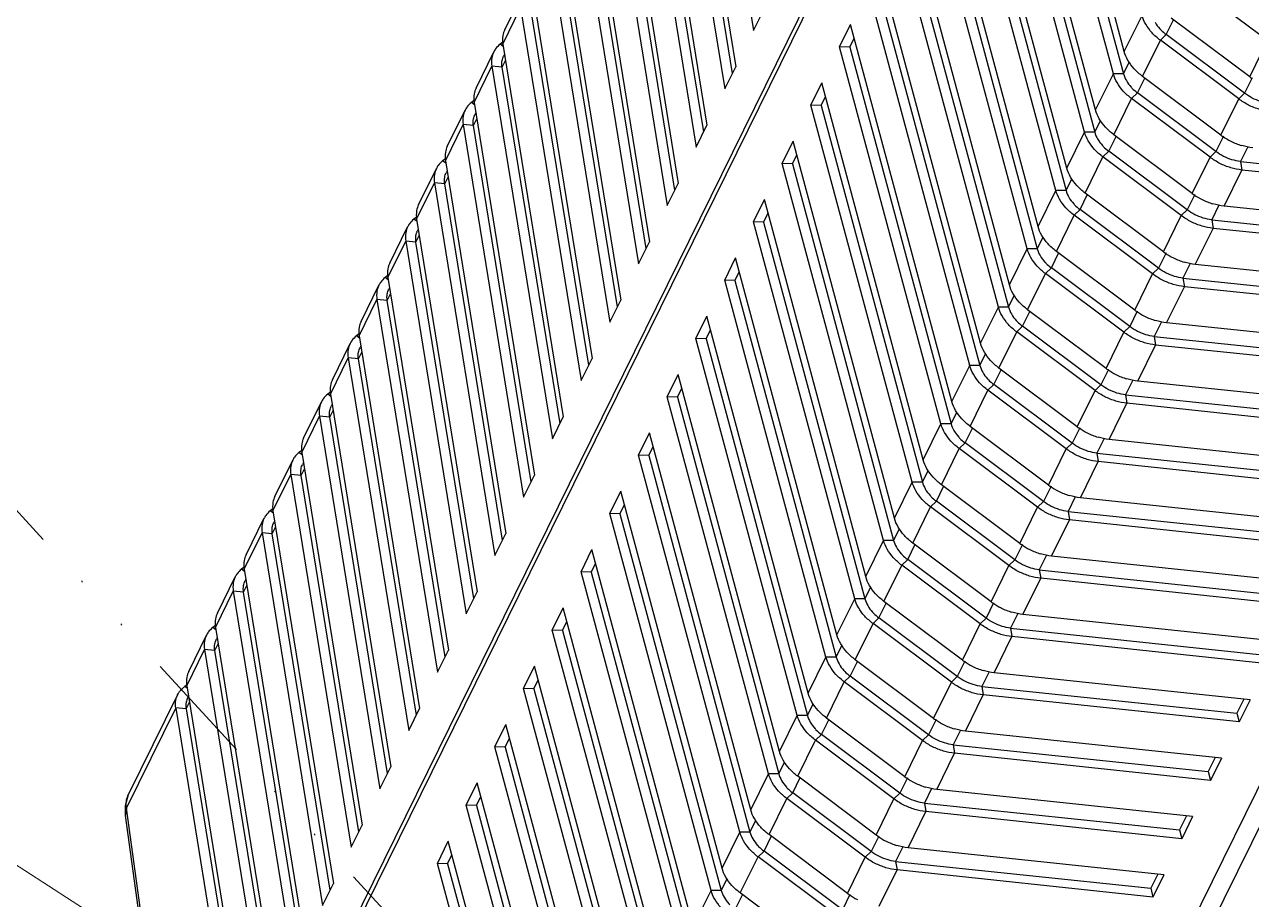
# Model space of a CAD drawing. Header units: millimetres. Extents: x 10368 to 13229, y -13270 to -11269.
# Drawn here: x 12789 to 12858, y -12482.4 to -12433.1 of the extents above; entities that cross this region are included whole.
import ezdxf

# ---------------------------------------------------------------- set-up
doc = ezdxf.new("R2010")
doc.units = ezdxf.units.MM
doc.linetypes.add('DIVIDE', pattern=[31.75, 12.7, -6.35, 0, -6.35, 0, -6.35])
doc.layers.add('hatch', color=56, linetype='Continuous', lineweight=9)

# ---------------------------------------------------------------- blocks, each defined once
blk = doc.blocks.new('u59')
at = {"color": 7, "linetype": 'Continuous'}
for p, q in [((-328.54, 144.576), (-276.921, 249.411)), ((-327.443, 144.46), (-275.824, 249.295)), ((-317.177, 69.942), (-234.061, 238.747)), ((-317.109, 69.585), (-234.008, 238.361)), ((-234.008, 238.361), (-230.525, 213.101)), ((-230.446, 213.502), (-233.932, 238.779)), ((-248.599, 216.226), (-254.295, 237.431)), ((-253.724, 237.426), (-248.023, 216.202)), ((-254.34, 236.175), (-248.639, 214.95)), ((-250.216, 212.942), (-255.912, 234.147)), ((-255.341, 234.142), (-249.64, 212.917)), ((-255.957, 232.891), (-250.256, 211.666)), ((-251.833, 209.658), (-257.529, 230.863)), ((-256.958, 230.858), (-251.257, 209.633)), ((-257.574, 229.607), (-251.873, 208.382)), ((-233.305, 207.453), (-236.708, 228.43)), ((-253.45, 206.374), (-259.146, 227.579)), ((-258.575, 227.574), (-252.874, 206.349)), ((-233.921, 206.197), (-237.324, 227.179)), ((-233.884, 207.493), (-237.138, 227.556)), ((-259.191, 226.323), (-253.49, 205.098)), ((-234.922, 204.165), (-238.325, 225.146)), ((-255.067, 203.09), (-260.763, 224.295)), ((-260.192, 224.29), (-254.491, 203.065)), ((-235.538, 202.913), (-238.941, 223.895)), ((-238.755, 224.272), (-235.501, 204.209)), ((-260.808, 223.039), (-255.107, 201.814)), ((-236.539, 200.88), (-239.942, 221.862)), ((-269.482, 221.172), (-265.072, 217.868)), ((-256.684, 199.806), (-262.38, 221.011)), ((-261.809, 221.006), (-256.108, 199.781)), ((-240.372, 220.988), (-237.118, 200.924)), ((-237.155, 199.629), (-240.558, 220.611)), ((-262.425, 219.754), (-263.426, 217.722)), ((-262.425, 219.754), (-256.724, 198.53)), ((-270.483, 219.139), (-266.073, 215.835)), ((-272.892, 218.605), (-273.893, 216.572)), ((-271.242, 217.959), (-270.817, 218.822)), ((-270.817, 218.822), (-266.407, 215.518)), ((-264.79, 218.802), (-265.215, 217.939)), ((-241.559, 218.578), (-242.175, 217.327)), ((-238.156, 197.596), (-241.559, 218.578)), ((-288.912, 216.843), (-288.296, 218.094)), ((-288.561, 216.805), (-288.167, 217.606)), ((-288.167, 217.606), (-288.296, 218.094)), ((-288.296, 218.094), (-273.893, 216.572)), ((-273.813, 216.089), (-288.167, 217.606)), ((-271.099, 217.888), (-272.1, 215.855)), ((-271.099, 217.888), (-266.689, 214.584)), ((-265.072, 217.868), (-266.073, 215.835)), ((-263.997, 217.727), (-264.323, 217.065)), ((-258.301, 196.522), (-263.997, 217.727)), ((-263.997, 217.727), (-263.426, 217.722)), ((-263.426, 217.722), (-257.725, 196.497)), ((-241.989, 217.704), (-238.735, 197.64)), ((-288.912, 216.843), (-274.509, 215.321)), ((-238.772, 196.345), (-242.175, 217.327)), ((-273.813, 216.089), (-273.893, 216.572)), ((-264.042, 216.47), (-265.043, 214.437)), ((-264.042, 216.47), (-258.341, 195.246)), ((-248.599, 216.226), (-248.846, 215.724)), ((-248.023, 216.202), (-248.639, 214.95)), ((-248.599, 216.226), (-248.023, 216.202)), ((-274.221, 215.262), (-273.813, 216.089)), ((-272.859, 214.674), (-272.434, 215.538)), ((-272.434, 215.538), (-272.1, 215.855)), ((-272.434, 215.538), (-268.024, 212.234)), ((-272.1, 215.855), (-267.69, 212.551)), ((-266.407, 215.518), (-266.832, 214.655)), ((-266.407, 215.518), (-266.073, 215.835)), ((-290.529, 213.558), (-289.913, 214.81)), ((-289.784, 214.321), (-289.913, 214.81)), ((-289.913, 214.81), (-275.51, 213.288)), ((-274.509, 215.321), (-275.51, 213.288)), ((-243.176, 215.294), (-243.792, 214.043)), ((-239.773, 194.312), (-243.176, 215.294)), ((-290.178, 213.521), (-289.784, 214.321)), ((-275.43, 212.805), (-289.784, 214.321)), ((-272.716, 214.604), (-273.717, 212.571)), ((-272.716, 214.604), (-268.306, 211.3)), ((-266.689, 214.584), (-267.69, 212.551)), ((-265.615, 214.442), (-265.94, 213.781)), ((-259.918, 193.237), (-265.615, 214.442)), ((-265.615, 214.442), (-265.043, 214.437)), ((-265.043, 214.437), (-259.342, 193.213)), ((-243.607, 214.42), (-240.352, 194.356)), ((-290.529, 213.558), (-276.126, 212.037)), ((-240.389, 193.061), (-243.792, 214.043)), ((-230.525, 213.101), (-230.446, 213.502)), ((-230.444, 212.955), (-230.447, 213.502)), ((-275.838, 211.978), (-275.43, 212.805)), ((-275.43, 212.805), (-275.51, 213.288)), ((-265.659, 213.186), (-266.66, 211.153)), ((-265.659, 213.186), (-259.958, 191.962)), ((-250.216, 212.942), (-250.463, 212.44)), ((-249.64, 212.917), (-250.256, 211.666)), ((-250.216, 212.942), (-249.64, 212.917)), ((-230.525, 213.101), (-233.305, 207.453)), ((-230.63, 212.344), (-230.444, 212.955)), ((-276.126, 212.037), (-277.127, 210.004)), ((-274.476, 211.39), (-274.051, 212.254)), ((-274.051, 212.254), (-273.717, 212.571)), ((-274.051, 212.254), (-269.641, 208.95)), ((-273.717, 212.571), (-269.307, 209.267)), ((-268.024, 212.234), (-268.449, 211.371)), ((-268.024, 212.234), (-267.69, 212.551)), ((-244.793, 212.01), (-245.409, 210.759)), ((-241.39, 191.028), (-244.793, 212.01)), ((-233.405, 206.706), (-230.629, 212.344)), ((-292.146, 210.274), (-291.53, 211.526)), ((-291.401, 211.037), (-291.53, 211.526)), ((-291.53, 211.526), (-277.127, 210.004)), ((-274.333, 211.32), (-275.334, 209.287)), ((-274.333, 211.32), (-269.923, 208.016)), ((-268.306, 211.3), (-269.307, 209.267)), ((-291.795, 210.237), (-291.401, 211.037)), ((-277.047, 209.521), (-291.401, 211.037)), ((-267.232, 211.158), (-267.557, 210.497)), ((-261.535, 189.953), (-267.232, 211.158)), ((-267.232, 211.158), (-266.66, 211.153)), ((-266.66, 211.153), (-260.959, 189.929)), ((-242.006, 189.777), (-245.409, 210.759)), ((-245.224, 211.135), (-241.969, 191.072)), ((-292.146, 210.274), (-277.743, 208.753)), ((-277.047, 209.521), (-277.127, 210.004)), ((-277.455, 208.694), (-277.047, 209.521)), ((-275.668, 208.969), (-275.334, 209.287)), ((-275.334, 209.287), (-270.924, 205.983)), ((-269.641, 208.95), (-269.307, 209.267)), ((-267.276, 209.902), (-268.277, 207.869)), ((-267.276, 209.902), (-261.575, 188.677)), ((-251.833, 209.658), (-252.081, 209.156)), ((-251.257, 209.633), (-251.873, 208.382)), ((-251.833, 209.658), (-251.257, 209.633)), ((-277.743, 208.753), (-278.744, 206.72)), ((-276.093, 208.106), (-275.668, 208.969)), ((-275.668, 208.969), (-271.258, 205.666)), ((-269.641, 208.95), (-270.066, 208.086)), ((-246.41, 208.726), (-247.026, 207.475)), ((-243.007, 187.744), (-246.41, 208.726)), ((-293.763, 206.99), (-293.147, 208.241)), ((-293.018, 207.753), (-293.147, 208.241)), ((-293.147, 208.241), (-278.744, 206.72)), ((-275.95, 208.036), (-276.951, 206.003)), ((-275.95, 208.036), (-271.54, 204.732)), ((-269.923, 208.016), (-270.924, 205.983)), ((-268.849, 207.874), (-269.174, 207.213)), ((-263.152, 186.669), (-268.849, 207.874)), ((-268.849, 207.874), (-268.277, 207.869)), ((-268.277, 207.869), (-262.576, 186.645)), ((-246.841, 207.851), (-243.586, 187.788)), ((-293.412, 206.953), (-293.018, 207.753)), ((-278.664, 206.237), (-293.018, 207.753)), ((-243.623, 186.493), (-247.026, 207.475)), ((-233.884, 207.493), (-234.07, 207.116)), ((-233.884, 207.493), (-233.305, 207.449)), ((-293.763, 206.99), (-279.36, 205.468)), ((-278.664, 206.237), (-278.744, 206.72)), ((-268.893, 206.618), (-269.894, 204.585)), ((-268.893, 206.618), (-263.192, 185.393)), ((-234.014, 206.775), (-233.967, 206.871)), ((-279.072, 205.41), (-278.664, 206.237)), ((-277.285, 205.685), (-276.951, 206.003)), ((-276.951, 206.003), (-272.541, 202.699)), ((-271.258, 205.666), (-270.924, 205.983)), ((-253.45, 206.374), (-253.698, 205.871)), ((-252.874, 206.349), (-253.49, 205.098)), ((-253.45, 206.374), (-252.874, 206.349)), ((-233.921, 206.197), (-234.922, 204.165)), ((-233.943, 206.332), (-233.812, 206.241)), ((-233.9, 206.172), (-233.812, 206.241)), ((-233.812, 206.241), (-233.772, 206.273)), ((-233.772, 206.273), (-233.732, 206.305)), ((-279.36, 205.468), (-280.361, 203.436)), ((-277.71, 204.822), (-277.285, 205.685)), ((-277.285, 205.685), (-272.875, 202.381)), ((-271.258, 205.666), (-271.683, 204.802)), ((-248.027, 205.442), (-248.643, 204.19)), ((-244.624, 184.46), (-248.027, 205.442)), ((-234.028, 205.39), (-235.029, 203.357)), ((-294.764, 204.957), (-280.361, 203.436)), ((-280.281, 202.953), (-294.635, 204.469)), ((-277.567, 204.752), (-278.568, 202.719)), ((-277.567, 204.752), (-273.157, 201.448)), ((-271.54, 204.732), (-272.541, 202.699)), ((-270.466, 204.59), (-270.791, 203.929)), ((-264.769, 183.385), (-270.466, 204.59)), ((-270.466, 204.59), (-269.894, 204.585)), ((-269.894, 204.585), (-264.193, 183.36)), ((-248.458, 204.567), (-245.203, 184.504)), ((-295.38, 203.706), (-280.977, 202.184)), ((-245.24, 183.209), (-248.643, 204.19)), ((-235.501, 204.209), (-235.687, 203.832)), ((-235.501, 204.209), (-234.922, 204.165)), ((-280.281, 202.953), (-280.361, 203.436)), ((-270.511, 203.334), (-271.511, 201.301)), ((-270.511, 203.334), (-264.809, 182.109)), ((-255.067, 203.09), (-255.315, 202.587)), ((-254.491, 203.065), (-255.107, 201.814)), ((-255.067, 203.09), (-254.491, 203.065)), ((-235.631, 203.491), (-235.584, 203.587)), ((-235.56, 203.048), (-235.382, 202.924)), ((-280.689, 202.126), (-280.281, 202.953)), ((-279.327, 201.538), (-278.902, 202.401)), ((-278.902, 202.401), (-278.568, 202.719)), ((-278.902, 202.401), (-274.492, 199.097)), ((-278.568, 202.719), (-274.158, 199.415)), ((-272.875, 202.381), (-273.3, 201.518)), ((-272.875, 202.381), (-272.541, 202.699)), ((-235.538, 202.913), (-236.539, 200.88)), ((-235.537, 202.801), (-235.382, 202.924)), ((-296.381, 201.673), (-281.978, 200.151)), ((-280.977, 202.184), (-281.978, 200.151)), ((-249.644, 202.158), (-250.26, 200.906)), ((-246.241, 181.176), (-249.644, 202.158)), ((-235.645, 202.105), (-236.646, 200.073)), ((-281.898, 199.668), (-296.252, 201.185)), ((-279.184, 201.468), (-280.185, 199.435)), ((-279.184, 201.468), (-274.774, 198.164)), ((-273.157, 201.448), (-274.158, 199.415)), ((-272.083, 201.306), (-272.408, 200.644)), ((-266.386, 180.101), (-272.083, 201.306)), ((-272.083, 201.306), (-271.511, 201.301)), ((-271.511, 201.301), (-265.81, 180.076)), ((-250.075, 201.283), (-246.82, 181.22)), ((-296.997, 200.422), (-282.594, 198.9)), ((-246.857, 179.925), (-250.26, 200.906)), ((-237.118, 200.924), (-237.304, 200.548)), ((-237.248, 200.207), (-237.201, 200.303)), ((-237.118, 200.924), (-236.539, 200.88)), ((-282.306, 198.841), (-281.898, 199.668)), ((-281.898, 199.668), (-281.978, 200.151)), ((-272.128, 200.05), (-273.128, 198.017)), ((-272.128, 200.05), (-266.426, 178.825)), ((-256.684, 199.806), (-256.932, 199.303)), ((-256.108, 199.781), (-256.724, 198.53)), ((-256.684, 199.806), (-256.108, 199.781)), ((-237.155, 199.629), (-238.156, 197.596)), ((-237.177, 199.764), (-236.999, 199.64)), ((-237.154, 199.517), (-236.999, 199.64)), ((-282.594, 198.9), (-283.595, 196.867)), ((-280.944, 198.254), (-280.519, 199.117)), ((-280.519, 199.117), (-280.185, 199.435)), ((-280.519, 199.117), (-276.109, 195.813)), ((-280.185, 199.435), (-275.775, 196.131)), ((-274.492, 199.097), (-274.917, 198.234)), ((-274.492, 199.097), (-274.158, 199.415)), ((-251.261, 198.873), (-251.877, 197.622)), ((-247.858, 177.892), (-251.261, 198.873)), ((-297.998, 198.389), (-283.595, 196.867)), ((-280.801, 198.183), (-281.802, 196.151)), ((-280.801, 198.183), (-276.391, 194.88)), ((-237.262, 198.821), (-238.263, 196.788)), ((-283.515, 196.384), (-297.869, 197.901)), ((-274.774, 198.164), (-275.775, 196.131)), ((-273.7, 198.022), (-274.025, 197.36)), ((-268.003, 176.817), (-273.7, 198.022)), ((-273.7, 198.022), (-273.128, 198.017)), ((-273.128, 198.017), (-267.427, 176.792)), ((-248.474, 176.64), (-251.877, 197.622)), ((-251.692, 197.999), (-248.437, 177.936)), ((-238.735, 197.64), (-238.921, 197.264)), ((-238.735, 197.64), (-238.156, 197.596)), ((-298.614, 197.138), (-284.211, 195.616)), ((-283.515, 196.384), (-283.595, 196.867)), ((-238.865, 196.923), (-238.818, 197.019)), ((-283.923, 195.557), (-283.515, 196.384)), ((-282.136, 195.833), (-281.802, 196.151)), ((-281.802, 196.151), (-277.392, 192.847)), ((-276.109, 195.813), (-275.775, 196.131)), ((-273.745, 196.766), (-274.746, 194.733)), ((-273.745, 196.766), (-268.043, 175.541)), ((-258.301, 196.522), (-258.549, 196.019)), ((-257.725, 196.497), (-258.341, 195.246)), ((-258.301, 196.522), (-257.725, 196.497)), ((-238.772, 196.345), (-239.773, 194.312)), ((-238.794, 196.479), (-238.616, 196.356)), ((-238.771, 196.233), (-238.616, 196.356)), ((-284.211, 195.616), (-285.212, 193.583)), ((-282.561, 194.97), (-282.136, 195.833)), ((-282.136, 195.833), (-277.726, 192.529)), ((-276.109, 195.813), (-276.534, 194.95)), ((-252.878, 195.589), (-253.494, 194.338)), ((-249.475, 174.607), (-252.878, 195.589)), ((-238.879, 195.537), (-239.88, 193.504)), ((-299.615, 195.105), (-285.212, 193.583)), ((-282.418, 194.899), (-283.419, 192.866)), ((-282.418, 194.899), (-278.008, 191.595)), ((-276.391, 194.88), (-277.392, 192.847)), ((-275.317, 194.738), (-275.642, 194.076)), ((-269.62, 173.533), (-275.317, 194.738)), ((-275.317, 194.738), (-274.746, 194.733)), ((-274.746, 194.733), (-269.044, 173.508)), ((-285.132, 193.1), (-299.486, 194.617)), ((-250.091, 173.356), (-253.494, 194.338)), ((-253.309, 194.715), (-250.054, 174.652)), ((-240.352, 194.356), (-240.538, 193.98)), ((-240.352, 194.356), (-239.773, 194.312)), ((-300.231, 193.854), (-285.828, 192.332)), ((-285.132, 193.1), (-285.212, 193.583)), ((-275.362, 193.482), (-276.363, 191.449)), ((-275.362, 193.482), (-269.66, 172.257)), ((-240.482, 193.639), (-240.435, 193.735)), ((-285.54, 192.273), (-285.132, 193.1)), ((-283.753, 192.549), (-283.419, 192.866)), ((-283.419, 192.866), (-279.009, 189.563)), ((-277.726, 192.529), (-277.392, 192.847)), ((-259.918, 193.237), (-260.166, 192.735)), ((-259.342, 193.213), (-259.958, 191.962)), ((-259.918, 193.237), (-259.342, 193.213)), ((-240.389, 193.061), (-241.39, 191.028)), ((-240.411, 193.195), (-240.233, 193.072)), ((-240.388, 192.949), (-240.233, 193.072)), ((-285.828, 192.332), (-286.829, 190.299)), ((-284.178, 191.686), (-283.753, 192.549)), ((-283.753, 192.549), (-279.343, 189.245)), ((-277.726, 192.529), (-278.151, 191.666)), ((-254.495, 192.305), (-255.111, 191.054)), ((-251.092, 171.323), (-254.495, 192.305)), ((-240.496, 192.253), (-241.497, 190.22)), ((-301.232, 191.821), (-286.829, 190.299)), ((-286.749, 189.816), (-301.103, 191.333)), ((-284.035, 191.615), (-285.036, 189.582)), ((-284.035, 191.615), (-279.625, 188.311)), ((-278.008, 191.595), (-279.009, 189.563)), ((-276.934, 191.454), (-277.259, 190.792)), ((-271.237, 170.249), (-276.934, 191.454)), ((-276.934, 191.454), (-276.363, 191.449)), ((-276.363, 191.449), (-270.661, 170.224)), ((-254.926, 191.431), (-251.671, 171.367)), ((-251.708, 170.072), (-255.111, 191.054)), ((-241.969, 191.072), (-242.155, 190.695)), ((-241.969, 191.072), (-241.39, 191.028)), ((-301.848, 190.57), (-287.445, 189.048)), ((-286.749, 189.816), (-286.829, 190.299)), ((-276.979, 190.197), (-277.98, 188.165)), ((-276.979, 190.197), (-271.277, 168.973)), ((-261.535, 189.953), (-261.783, 189.451)), ((-260.959, 189.929), (-261.575, 188.677)), ((-261.535, 189.953), (-260.959, 189.929)), ((-242.1, 190.355), (-242.052, 190.451)), ((-242.028, 189.911), (-241.85, 189.788)), ((-287.157, 188.989), (-286.749, 189.816)), ((-285.795, 188.401), (-285.37, 189.265)), ((-285.37, 189.265), (-285.036, 189.582)), ((-285.37, 189.265), (-280.96, 185.961)), ((-285.036, 189.582), (-280.626, 186.278)), ((-279.343, 189.245), (-279.768, 188.382)), ((-279.343, 189.245), (-279.009, 189.563)), ((-242.006, 189.777), (-243.007, 187.744)), ((-242.005, 189.665), (-241.85, 189.788)), ((-302.849, 188.537), (-288.446, 187.015)), ((-287.445, 189.048), (-288.446, 187.015)), ((-256.112, 189.021), (-256.728, 187.77)), ((-252.709, 168.039), (-256.112, 189.021)), ((-242.113, 188.969), (-243.114, 186.936)), ((-288.366, 186.532), (-302.72, 188.049)), ((-285.652, 188.331), (-286.653, 186.298)), ((-285.652, 188.331), (-281.242, 185.027)), ((-279.625, 188.311), (-280.626, 186.278)), ((-278.551, 188.17), (-278.876, 187.508)), ((-272.854, 166.965), (-278.551, 188.17)), ((-278.551, 188.17), (-277.98, 188.165)), ((-277.98, 188.165), (-272.278, 166.94)), ((-256.543, 188.147), (-253.288, 168.083)), ((-303.465, 187.286), (-289.062, 185.764)), ((-253.325, 166.788), (-256.728, 187.77)), ((-243.586, 187.788), (-243.772, 187.411)), ((-243.717, 187.07), (-243.669, 187.167)), ((-243.586, 187.788), (-243.007, 187.744)), ((-288.774, 185.705), (-288.366, 186.532)), ((-288.366, 186.532), (-288.446, 187.015)), ((-278.596, 186.913), (-279.597, 184.88)), ((-278.596, 186.913), (-272.894, 165.689)), ((-263.152, 186.669), (-263.4, 186.167)), ((-262.576, 186.645), (-263.192, 185.393)), ((-263.152, 186.669), (-262.576, 186.645)), ((-243.623, 186.493), (-244.624, 184.46)), ((-243.645, 186.627), (-243.467, 186.503)), ((-243.622, 186.38), (-243.467, 186.503)), ((-289.062, 185.764), (-290.063, 183.731)), ((-287.412, 185.117), (-286.987, 185.981)), ((-286.987, 185.981), (-286.653, 186.298)), ((-286.987, 185.981), (-282.577, 182.677)), ((-286.653, 186.298), (-282.243, 182.994)), ((-280.96, 185.961), (-281.385, 185.098)), ((-280.96, 185.961), (-280.626, 186.278)), ((-304.466, 185.253), (-290.063, 183.731)), ((-257.729, 185.737), (-258.345, 184.486)), ((-254.326, 164.755), (-257.729, 185.737)), ((-243.73, 185.685), (-244.731, 183.652)), ((-289.984, 183.248), (-304.337, 184.764)), ((-287.27, 185.047), (-288.27, 183.014)), ((-287.27, 185.047), (-282.859, 181.743)), ((-281.242, 185.027), (-282.243, 182.994)), ((-280.168, 184.885), (-280.493, 184.224)), ((-274.471, 163.68), (-280.168, 184.885)), ((-280.168, 184.885), (-279.597, 184.88)), ((-279.597, 184.88), (-273.895, 163.656)), ((-254.942, 163.504), (-258.345, 184.486)), ((-258.16, 184.862), (-254.905, 164.799)), ((-245.203, 184.504), (-245.389, 184.127)), ((-245.203, 184.504), (-244.624, 184.46)), ((-305.082, 184.001), (-290.679, 182.48)), ((-289.984, 183.248), (-290.063, 183.731)), ((-245.334, 183.786), (-245.286, 183.883)), ((-290.391, 182.421), (-289.984, 183.248)), ((-288.604, 182.697), (-288.27, 183.014)), ((-288.27, 183.014), (-283.86, 179.71)), ((-282.577, 182.677), (-282.243, 182.994)), ((-280.213, 183.629), (-281.214, 181.596)), ((-280.213, 183.629), (-274.511, 162.405)), ((-264.769, 183.385), (-265.017, 182.883)), ((-264.193, 183.36), (-264.809, 182.109)), ((-264.769, 183.385), (-264.193, 183.36)), ((-245.24, 183.209), (-246.241, 181.176)), ((-245.262, 183.343), (-245.084, 183.219)), ((-245.239, 183.096), (-245.084, 183.219)), ((-290.679, 182.48), (-291.68, 180.447)), ((-289.029, 181.833), (-288.604, 182.697)), ((-288.604, 182.697), (-284.194, 179.393)), ((-282.577, 182.677), (-283.002, 181.813)), ((-259.346, 182.453), (-259.962, 181.202)), ((-255.943, 161.471), (-259.346, 182.453)), ((-245.347, 182.401), (-246.348, 180.368)), ((-306.083, 181.969), (-291.68, 180.447)), ((-288.887, 181.763), (-289.887, 179.73)), ((-288.887, 181.763), (-284.476, 178.459)), ((-282.859, 181.743), (-283.86, 179.71)), ((-281.785, 181.601), (-282.11, 180.94)), ((-276.088, 160.396), (-281.785, 181.601)), ((-281.785, 181.601), (-281.214, 181.596)), ((-291.601, 179.964), (-305.954, 181.48)), ((-281.214, 181.596), (-275.512, 160.372)), ((-256.559, 160.22), (-259.962, 181.202)), ((-259.777, 181.578), (-256.523, 161.515)), ((-246.82, 181.22), (-247.006, 180.843)), ((-246.82, 181.22), (-246.241, 181.176)), ((-306.699, 180.717), (-292.296, 179.196)), ((-291.601, 179.964), (-291.68, 180.447)), ((-281.83, 180.345), (-282.831, 178.312)), ((-281.83, 180.345), (-276.128, 159.12)), ((-246.951, 180.502), (-246.903, 180.598)), ((-292.008, 179.137), (-291.601, 179.964)), ((-290.221, 179.412), (-289.887, 179.73)), ((-289.887, 179.73), (-285.477, 176.426)), ((-284.194, 179.393), (-283.86, 179.71)), ((-266.386, 180.101), (-266.634, 179.599)), ((-265.81, 180.076), (-266.426, 178.825)), ((-266.386, 180.101), (-265.81, 180.076)), ((-246.857, 179.925), (-247.858, 177.892)), ((-246.879, 180.059), (-246.701, 179.935)), ((-246.856, 179.812), (-246.701, 179.935)), ((-292.296, 179.196), (-293.297, 177.163)), ((-290.646, 178.549), (-290.221, 179.412)), ((-290.221, 179.412), (-285.811, 176.108)), ((-284.194, 179.393), (-284.619, 178.529)), ((-260.963, 179.169), (-261.579, 177.918)), ((-257.56, 158.187), (-260.963, 179.169)), ((-246.964, 179.117), (-247.965, 177.084)), ((-307.7, 178.684), (-293.297, 177.163)), ((-293.218, 176.68), (-307.571, 178.196)), ((-290.504, 178.479), (-291.505, 176.446)), ((-290.504, 178.479), (-286.093, 175.175)), ((-284.476, 178.459), (-285.477, 176.426)), ((-283.402, 178.317), (-283.727, 177.656)), ((-277.705, 157.112), (-283.402, 178.317)), ((-283.402, 178.317), (-282.831, 178.312)), ((-282.831, 178.312), (-277.129, 157.088)), ((-261.394, 178.294), (-258.14, 158.231)), ((-258.176, 156.936), (-261.579, 177.918)), ((-248.437, 177.936), (-248.623, 177.559)), ((-248.437, 177.936), (-247.858, 177.892)), ((-293.218, 176.68), (-293.297, 177.163)), ((-283.447, 177.061), (-284.448, 175.028)), ((-283.447, 177.061), (-277.745, 155.836)), ((-268.003, 176.817), (-268.251, 176.314)), ((-267.427, 176.792), (-268.043, 175.541)), ((-268.003, 176.817), (-267.427, 176.792)), ((-248.568, 177.218), (-248.52, 177.314)), ((-248.496, 176.775), (-248.318, 176.651)), ((-293.625, 175.853), (-293.218, 176.68)), ((-292.263, 175.265), (-291.838, 176.128)), ((-291.838, 176.128), (-291.505, 176.446)), ((-291.838, 176.128), (-287.428, 172.824)), ((-291.505, 176.446), (-287.094, 173.142)), ((-285.811, 176.108), (-286.236, 175.245)), ((-285.811, 176.108), (-285.477, 176.426)), ((-248.474, 176.64), (-249.475, 174.607)), ((-248.473, 176.528), (-248.318, 176.651)), ((-262.58, 175.885), (-263.196, 174.633)), ((-259.177, 154.903), (-262.58, 175.885)), ((-248.581, 175.832), (-249.582, 173.8)), ((-292.121, 175.195), (-293.122, 173.162)), ((-292.121, 175.195), (-287.71, 171.891)), ((-286.093, 175.175), (-287.094, 173.142)), ((-285.019, 175.033), (-285.345, 174.372)), ((-279.322, 153.828), (-285.019, 175.033)), ((-285.019, 175.033), (-284.448, 175.028)), ((-284.448, 175.028), (-278.746, 153.803)), ((-263.011, 175.01), (-259.757, 154.947)), ((-259.793, 153.652), (-263.196, 174.633)), ((-250.054, 174.652), (-250.24, 174.275)), ((-250.185, 173.934), (-250.137, 174.03)), ((-250.054, 174.652), (-249.475, 174.607)), ((-285.064, 173.777), (-286.065, 171.744)), ((-285.064, 173.777), (-279.362, 152.552)), ((-269.62, 173.533), (-269.868, 173.03)), ((-269.044, 173.508), (-269.66, 172.257)), ((-269.62, 173.533), (-269.044, 173.508)), ((-250.091, 173.356), (-251.092, 171.323)), ((-250.113, 173.491), (-249.935, 173.367)), ((-250.09, 173.244), (-249.935, 173.367)), ((-293.881, 171.981), (-293.455, 172.844)), ((-293.455, 172.844), (-293.122, 173.162)), ((-293.455, 172.844), (-289.045, 169.54)), ((-293.122, 173.162), (-288.711, 169.858)), ((-287.428, 172.824), (-287.853, 171.961)), ((-287.428, 172.824), (-287.094, 173.142)), ((-264.197, 172.6), (-264.813, 171.349)), ((-260.794, 151.619), (-264.197, 172.6)), ((-250.198, 172.548), (-251.199, 170.515)), ((-293.738, 171.911), (-294.739, 169.878)), ((-293.738, 171.911), (-289.327, 168.607)), ((-287.71, 171.891), (-288.711, 169.858)), ((-286.636, 171.749), (-286.962, 171.087)), ((-280.939, 150.544), (-286.636, 171.749)), ((-286.636, 171.749), (-286.065, 171.744)), ((-286.065, 171.744), (-280.363, 150.519)), ((-261.41, 150.367), (-264.813, 171.349)), ((-264.628, 171.726), (-261.374, 151.663)), ((-251.671, 171.367), (-251.857, 170.991)), ((-251.671, 171.367), (-251.092, 171.323)), ((-251.802, 170.65), (-251.754, 170.746)), ((-294.739, 169.878), (-290.328, 166.574)), ((-286.681, 170.493), (-287.682, 168.46)), ((-286.681, 170.493), (-280.979, 149.268)), ((-271.237, 170.249), (-271.485, 169.746)), ((-270.661, 170.224), (-271.277, 168.973)), ((-271.237, 170.249), (-270.661, 170.224)), ((-251.708, 170.072), (-252.709, 168.039)), ((-251.73, 170.207), (-251.552, 170.083)), ((-251.707, 169.96), (-251.552, 170.083)), ((-289.045, 169.54), (-289.47, 168.677)), ((-289.045, 169.54), (-288.711, 169.858)), ((-265.814, 169.316), (-266.43, 168.065)), ((-262.411, 148.335), (-265.814, 169.316)), ((-251.815, 169.264), (-252.816, 167.231))]:
    blk.add_line(p, q, dxfattribs=at)
for centre, radius, start, end in [((-273.354, 214.868), 3.769, 55.14659, 63.25368), ((-273.284, 214.972), 3.643, 53.16396, 55.11495), ((-274.97, 211.595), 3.758, 63.18867, 73.22859), ((-274.971, 211.584), 3.769, 55.14659, 63.25368), ((-274.901, 211.688), 3.643, 53.16396, 55.11495), ((-276.587, 208.311), 3.758, 63.18867, 73.22859), ((-276.588, 208.3), 3.769, 55.14659, 63.25368), ((-276.518, 208.404), 3.643, 53.16396, 55.11495), ((-278.204, 205.027), 3.758, 63.18867, 73.22859), ((-278.205, 205.016), 3.769, 55.14659, 63.25368), ((-278.135, 205.12), 3.643, 53.16396, 55.11495), ((-279.821, 201.743), 3.758, 63.18867, 73.22859), ((-279.822, 201.732), 3.769, 55.14659, 63.25368), ((-279.752, 201.836), 3.643, 53.16396, 55.11495), ((-236.098, 203.881), 1.191, 324.32645, 333.86627), ((-281.438, 198.459), 3.758, 63.18867, 73.22859), ((-281.439, 198.448), 3.769, 55.14659, 63.25368), ((-281.369, 198.552), 3.643, 53.16396, 55.11495), ((-237.715, 200.597), 1.191, 324.32645, 333.86627), ((-283.055, 195.175), 3.758, 63.18867, 73.22859), ((-283.056, 195.164), 3.769, 55.14659, 63.25368), ((-282.986, 195.268), 3.643, 53.16396, 55.11495), ((-239.332, 197.313), 1.191, 324.32645, 333.86627), ((-284.672, 191.891), 3.758, 63.18867, 73.22859), ((-284.673, 191.879), 3.769, 55.14659, 63.25368), ((-284.603, 191.983), 3.643, 53.16396, 55.11495), ((-240.949, 194.029), 1.191, 324.32645, 333.86627), ((-286.289, 188.606), 3.758, 63.18867, 73.22859), ((-286.29, 188.595), 3.769, 55.14659, 63.25368), ((-286.22, 188.699), 3.643, 53.16396, 55.11495), ((-242.566, 190.745), 1.191, 324.32645, 333.86627), ((-287.906, 185.322), 3.758, 63.18867, 73.22859), ((-287.907, 185.311), 3.769, 55.14659, 63.25368), ((-287.837, 185.415), 3.643, 53.16396, 55.11495), ((-244.183, 187.461), 1.191, 324.32645, 333.86627), ((-289.523, 182.038), 3.758, 63.18867, 73.22859), ((-289.524, 182.027), 3.769, 55.14659, 63.25368), ((-289.454, 182.131), 3.643, 53.16396, 55.11495), ((-245.8, 184.177), 1.191, 324.32645, 333.86627), ((-291.14, 178.754), 3.758, 63.18867, 73.22859), ((-291.141, 178.743), 3.769, 55.14659, 63.25368), ((-291.071, 178.847), 3.643, 53.16396, 55.11495), ((-247.417, 180.892), 1.191, 324.32645, 333.86627), ((-292.757, 175.47), 3.758, 63.18867, 73.22859), ((-292.758, 175.459), 3.769, 55.14659, 63.25368), ((-292.688, 175.563), 3.643, 53.16396, 55.11495), ((-249.034, 177.608), 1.191, 324.32645, 333.86627), ((-294.374, 172.186), 3.758, 63.18867, 73.22859), ((-294.375, 172.175), 3.769, 55.14659, 63.25368), ((-294.305, 172.279), 3.643, 53.16396, 55.11495), ((-250.651, 174.324), 1.191, 324.32645, 333.86627), ((-295.922, 168.995), 3.643, 53.16396, 55.11495), ((-252.268, 171.04), 1.191, 324.32645, 333.86627)]:
    blk.add_arc(centre, radius, start, end, dxfattribs=at)
for points, start_tangent, end_tangent in [([(-264.456, 219.12), (-263.986, 218.695), (-263.635, 218.219), (-263.426, 217.722)], (0.800328, -0.599562), (0.259432, -0.965761)), ([(-264.159, 218.109), (-264.429, 218.475), (-264.477, 218.527)], (-0.498571, 0.866849), (-0.694739, 0.719262)), ([(-265.072, 217.868), (-264.602, 217.444)], (0.800328, -0.599562), (0.673612, -0.739085)), ([(-263.997, 217.727), (-264.159, 218.109)], (-0.259432, 0.965761), (-0.498571, 0.866849)), ([(-264.602, 217.444), (-264.251, 216.968)], (0.673612, -0.739085), (0.498589, -0.866839)), ([(-264.251, 216.968), (-264.042, 216.47)], (0.498589, -0.866839), (0.259432, -0.965761)), ([(-273.893, 216.572), (-273.269, 216.445), (-272.658, 216.201), (-272.1, 215.855)], (0.994465, -0.105072), (0.800328, -0.599562)), ([(-273.813, 216.089), (-273.333, 215.991), (-272.864, 215.803), (-272.434, 215.538)], (0.994465, -0.105072), (0.800328, -0.599562)), ([(-266.094, 215.242), (-266.407, 215.518)], (-0.694739, 0.719262), (-0.800328, 0.599562)), ([(-266.073, 215.835), (-265.603, 215.411), (-265.252, 214.935), (-265.043, 214.437)], (0.800328, -0.599562), (0.259432, -0.965761)), ([(-274.509, 215.321), (-273.885, 215.194)], (0.994465, -0.105072), (0.957663, -0.28789)), ([(-265.776, 214.825), (-266.046, 215.191), (-266.094, 215.242)], (-0.498571, 0.866849), (-0.694739, 0.719262)), ([(-265.615, 214.442), (-265.776, 214.825)], (-0.259432, 0.965761), (-0.498571, 0.866849)), ([(-266.689, 214.584), (-266.219, 214.16)], (0.800328, -0.599562), (0.673612, -0.739085)), ([(-266.219, 214.16), (-265.868, 213.683)], (0.673612, -0.739085), (0.498589, -0.866839)), ([(-265.868, 213.683), (-265.659, 213.186)], (0.498589, -0.866839), (0.259432, -0.965761)), ([(-275.51, 213.288), (-274.886, 213.161), (-274.275, 212.917), (-273.717, 212.571)], (0.994465, -0.105072), (0.800328, -0.599562)), ([(-275.43, 212.805), (-274.95, 212.707), (-274.481, 212.519), (-274.051, 212.254)], (0.994465, -0.105072), (0.800328, -0.599562)), ([(-230.521, 212.696), (-230.525, 212.673), (-230.578, 212.465), (-230.629, 212.344)], (-0.143671, -0.989626), (-0.441458, -0.897282)), ([(-230.525, 213.101), (-230.508, 212.887), (-230.521, 212.696)], (0.151095, -0.988519), (-0.143671, -0.989626)), ([(-276.126, 212.037), (-275.502, 211.91)], (0.994465, -0.105072), (0.957663, -0.28789)), ([(-267.711, 211.958), (-268.024, 212.234)], (-0.694739, 0.719262), (-0.800328, 0.599562)), ([(-267.69, 212.551), (-267.22, 212.127), (-266.869, 211.651), (-266.66, 211.153)], (0.800328, -0.599562), (0.259432, -0.965761)), ([(-268.306, 211.3), (-267.836, 210.876)], (0.800328, -0.599562), (0.673612, -0.739085)), ([(-267.393, 211.541), (-267.663, 211.907), (-267.711, 211.958)], (-0.498571, 0.866849), (-0.694739, 0.719262)), ([(-267.232, 211.158), (-267.393, 211.541)], (-0.259432, 0.965761), (-0.498571, 0.866849)), ([(-267.836, 210.876), (-267.485, 210.399)], (0.673612, -0.739085), (0.498589, -0.866839)), ([(-277.127, 210.004), (-276.503, 209.877), (-275.892, 209.633), (-275.334, 209.287)], (0.994465, -0.105072), (0.800328, -0.599562)), ([(-267.485, 210.399), (-267.276, 209.902)], (0.498589, -0.866839), (0.259432, -0.965761)), ([(-277.047, 209.521), (-276.567, 209.423), (-276.098, 209.235), (-275.668, 208.969)], (0.994465, -0.105072), (0.800328, -0.599562)), ([(-269.307, 209.267), (-268.837, 208.843), (-268.486, 208.366), (-268.277, 207.869)], (0.800328, -0.599562), (0.259432, -0.965761)), ([(-277.743, 208.753), (-277.119, 208.625)], (0.994465, -0.105072), (0.957663, -0.28789)), ([(-269.328, 208.674), (-269.641, 208.95)], (-0.694739, 0.719262), (-0.800328, 0.599562)), ([(-269.01, 208.257), (-269.28, 208.623), (-269.328, 208.674)], (-0.498571, 0.866849), (-0.694739, 0.719262)), ([(-269.923, 208.016), (-269.453, 207.591)], (0.800328, -0.599562), (0.673612, -0.739085)), ([(-268.849, 207.874), (-269.01, 208.257)], (-0.259432, 0.965761), (-0.498571, 0.866849)), ([(-269.453, 207.591), (-269.103, 207.115)], (0.673612, -0.739085), (0.498589, -0.866839)), ([(-233.967, 206.871), (-233.884, 207.127), (-233.884, 207.493)], (0.440662, 0.897673), (-0.160105, 0.9871)), ([(-233.305, 207.453), (-233.306, 207.011), (-233.405, 206.706)], (0.160105, -0.9871), (-0.440751, -0.89763)), ([(-278.744, 206.72), (-278.12, 206.593), (-277.51, 206.348), (-276.951, 206.003)], (0.994465, -0.105072), (0.800328, -0.599562)), ([(-269.103, 207.115), (-268.893, 206.618)], (0.498589, -0.866839), (0.259432, -0.965761)), ([(-233.541, 206.495), (-233.732, 206.305)], (-0.62837, -0.777915), (-0.782138, -0.623105)), ([(-233.405, 206.706), (-233.452, 206.622), (-233.541, 206.495)], (-0.440751, -0.89763), (-0.62837, -0.777915)), ([(-278.664, 206.237), (-278.184, 206.139), (-277.715, 205.951), (-277.285, 205.685)], (0.994465, -0.105072), (0.800328, -0.599562)), ([(-270.924, 205.983), (-270.454, 205.559), (-270.103, 205.082), (-269.894, 204.585)], (0.800328, -0.599562), (0.259432, -0.965761)), ([(-234.028, 205.39), (-233.92, 205.722), (-233.92, 206.197)], (0.440658, 0.897675), (-0.160105, 0.9871)), ([(-279.36, 205.468), (-278.736, 205.341)], (0.994465, -0.105072), (0.957663, -0.28789)), ([(-270.945, 205.39), (-271.258, 205.666)], (-0.694739, 0.719262), (-0.800328, 0.599562)), ([(-270.627, 204.973), (-270.897, 205.339), (-270.945, 205.39)], (-0.498571, 0.866849), (-0.694739, 0.719262)), ([(-271.54, 204.732), (-271.07, 204.307)], (0.800328, -0.599562), (0.673612, -0.739085)), ([(-270.466, 204.59), (-270.627, 204.973)], (-0.259432, 0.965761), (-0.498571, 0.866849)), ([(-271.07, 204.307), (-270.72, 203.831)], (0.673612, -0.739085), (0.498589, -0.866839)), ([(-270.72, 203.831), (-270.51, 203.334)], (0.498589, -0.866839), (0.259432, -0.965761)), ([(-235.501, 204.209), (-235.501, 203.843), (-235.584, 203.587)], (0.160105, -0.9871), (-0.440662, -0.897673)), ([(-235.029, 203.357), (-234.921, 203.689), (-234.921, 204.164)], (0.440666, 0.897671), (-0.160105, 0.9871)), ([(-280.361, 203.436), (-279.737, 203.308), (-279.127, 203.064), (-278.568, 202.719)], (0.994465, -0.105072), (0.800328, -0.599562)), ([(-235.382, 202.924), (-235.131, 203.187)], (0.783462, 0.62144), (0.582554, 0.812792)), ([(-280.281, 202.953), (-279.801, 202.855), (-279.332, 202.667), (-278.902, 202.401)], (0.994465, -0.105072), (0.800328, -0.599562)), ([(-272.562, 202.106), (-272.875, 202.381)], (-0.694739, 0.719262), (-0.800328, 0.599562)), ([(-272.541, 202.699), (-272.071, 202.274), (-271.72, 201.798), (-271.511, 201.301)], (0.800328, -0.599562), (0.259432, -0.965761)), ([(-235.645, 202.105), (-235.537, 202.438), (-235.537, 202.913)], (0.440658, 0.897675), (-0.160105, 0.9871)), ([(-280.977, 202.184), (-280.353, 202.057)], (0.994465, -0.105072), (0.957663, -0.28789)), ([(-272.244, 201.688), (-272.514, 202.055), (-272.562, 202.106)], (-0.498571, 0.866849), (-0.694739, 0.719262)), ([(-272.083, 201.306), (-272.244, 201.688)], (-0.259432, 0.965761), (-0.498571, 0.866849)), ([(-273.157, 201.448), (-272.687, 201.023)], (0.800328, -0.599562), (0.673612, -0.739085)), ([(-272.687, 201.023), (-272.337, 200.547)], (0.673612, -0.739085), (0.498589, -0.866839)), ([(-272.337, 200.547), (-272.127, 200.05)], (0.498589, -0.866839), (0.259432, -0.965761)), ([(-237.118, 200.924), (-237.118, 200.559), (-237.201, 200.303)], (0.160105, -0.9871), (-0.440662, -0.897673)), ([(-236.646, 200.073), (-236.538, 200.405), (-236.538, 200.88)], (0.440666, 0.897671), (-0.160105, 0.9871)), ([(-281.978, 200.151), (-281.354, 200.024), (-280.744, 199.78), (-280.185, 199.435)], (0.994465, -0.105072), (0.800328, -0.599562)), ([(-281.898, 199.668), (-281.418, 199.571), (-280.949, 199.383), (-280.519, 199.117)], (0.994465, -0.105072), (0.800328, -0.599562)), ([(-237.262, 198.821), (-237.154, 199.154), (-237.154, 199.629)], (0.440658, 0.897675), (-0.160105, 0.9871)), ([(-236.999, 199.64), (-236.748, 199.903)], (0.783462, 0.62144), (0.582554, 0.812792)), ([(-282.594, 198.9), (-281.97, 198.773)], (0.994465, -0.105072), (0.957663, -0.28789)), ([(-274.179, 198.822), (-274.492, 199.097)], (-0.694739, 0.719262), (-0.800328, 0.599562)), ([(-274.158, 199.415), (-273.688, 198.99), (-273.337, 198.514), (-273.128, 198.017)], (0.800328, -0.599562), (0.259432, -0.965761)), ([(-273.861, 198.404), (-274.131, 198.771), (-274.179, 198.822)], (-0.498571, 0.866849), (-0.694739, 0.719262)), ([(-273.7, 198.022), (-273.861, 198.404)], (-0.259432, 0.965761), (-0.498571, 0.866849)), ([(-274.774, 198.164), (-274.304, 197.739)], (0.800328, -0.599562), (0.673612, -0.739085)), ([(-274.304, 197.739), (-273.954, 197.263)], (0.673612, -0.739085), (0.498589, -0.866839)), ([(-238.735, 197.64), (-238.735, 197.275), (-238.818, 197.019)], (0.160105, -0.9871), (-0.440662, -0.897673)), ([(-238.263, 196.788), (-238.155, 197.121), (-238.155, 197.596)], (0.440666, 0.897671), (-0.160105, 0.9871)), ([(-283.595, 196.867), (-282.971, 196.74), (-282.361, 196.496), (-281.802, 196.151)], (0.994465, -0.105072), (0.800328, -0.599562)), ([(-273.954, 197.263), (-273.744, 196.766)], (0.498589, -0.866839), (0.259432, -0.965761)), ([(-283.515, 196.384), (-283.035, 196.287), (-282.566, 196.099), (-282.136, 195.833)], (0.994465, -0.105072), (0.800328, -0.599562)), ([(-275.775, 196.131), (-275.305, 195.706), (-274.955, 195.23), (-274.745, 194.733)], (0.800328, -0.599562), (0.259432, -0.965761)), ([(-238.879, 195.537), (-238.771, 195.87), (-238.771, 196.345)], (0.440658, 0.897675), (-0.160105, 0.9871)), ([(-238.616, 196.356), (-238.365, 196.619)], (0.783462, 0.62144), (0.582554, 0.812792)), ([(-284.211, 195.616), (-283.587, 195.489)], (0.994465, -0.105072), (0.957663, -0.28789)), ([(-275.796, 195.538), (-276.109, 195.813)], (-0.694739, 0.719262), (-0.800328, 0.599562)), ([(-275.478, 195.12), (-275.748, 195.487), (-275.796, 195.538)], (-0.498571, 0.866849), (-0.694739, 0.719262)), ([(-276.391, 194.88), (-275.922, 194.455)], (0.800328, -0.599562), (0.673612, -0.739085)), ([(-275.317, 194.738), (-275.478, 195.12)], (-0.259432, 0.965761), (-0.498571, 0.866849)), ([(-275.922, 194.455), (-275.571, 193.979)], (0.673612, -0.739085), (0.498589, -0.866839)), ([(-240.352, 194.356), (-240.352, 193.991), (-240.435, 193.735)], (0.160105, -0.9871), (-0.440662, -0.897673)), ([(-239.88, 193.504), (-239.772, 193.837), (-239.772, 194.312)], (0.440666, 0.897671), (-0.160105, 0.9871)), ([(-285.212, 193.583), (-284.588, 193.456), (-283.978, 193.212), (-283.419, 192.866)], (0.994465, -0.105072), (0.800328, -0.599562)), ([(-275.571, 193.979), (-275.361, 193.482)], (0.498589, -0.866839), (0.259432, -0.965761)), ([(-285.132, 193.1), (-284.653, 193.002), (-284.183, 192.815), (-283.753, 192.549)], (0.994465, -0.105072), (0.800328, -0.599562)), ([(-277.392, 192.847), (-276.922, 192.422), (-276.572, 191.946), (-276.362, 191.449)], (0.800328, -0.599562), (0.259432, -0.965761)), ([(-240.496, 192.253), (-240.388, 192.586), (-240.388, 193.061)], (0.440658, 0.897675), (-0.160105, 0.9871)), ([(-240.233, 193.072), (-239.982, 193.334)], (0.783462, 0.62144), (0.582554, 0.812792)), ([(-285.828, 192.332), (-285.204, 192.205)], (0.994465, -0.105072), (0.957663, -0.28789)), ([(-277.413, 192.254), (-277.726, 192.529)], (-0.694739, 0.719262), (-0.800328, 0.599562)), ([(-277.095, 191.836), (-277.365, 192.202), (-277.413, 192.254)], (-0.498571, 0.866849), (-0.694739, 0.719262)), ([(-278.008, 191.595), (-277.539, 191.171)], (0.800328, -0.599562), (0.673612, -0.739085)), ([(-276.934, 191.454), (-277.095, 191.836)], (-0.259432, 0.965761), (-0.498571, 0.866849)), ([(-277.539, 191.171), (-277.188, 190.695)], (0.673612, -0.739085), (0.498589, -0.866839)), ([(-277.188, 190.695), (-276.978, 190.197)], (0.498589, -0.866839), (0.259432, -0.965761)), ([(-241.969, 191.072), (-241.969, 190.707), (-242.052, 190.451)], (0.160105, -0.9871), (-0.440662, -0.897673)), ([(-241.497, 190.22), (-241.389, 190.553), (-241.389, 191.028)], (0.440666, 0.897671), (-0.160105, 0.9871)), ([(-286.829, 190.299), (-286.205, 190.172), (-285.595, 189.928), (-285.036, 189.582)], (0.994465, -0.105072), (0.800328, -0.599562)), ([(-241.85, 189.788), (-241.599, 190.05)], (0.783462, 0.62144), (0.582554, 0.812792)), ([(-286.749, 189.816), (-286.27, 189.718), (-285.8, 189.531), (-285.37, 189.265)], (0.994465, -0.105072), (0.800328, -0.599562)), ([(-279.03, 188.97), (-279.343, 189.245)], (-0.694739, 0.719262), (-0.800328, 0.599562)), ([(-279.009, 189.563), (-278.539, 189.138), (-278.189, 188.662), (-277.979, 188.164)], (0.800328, -0.599562), (0.259432, -0.965761)), ([(-242.113, 188.969), (-242.005, 189.302), (-242.005, 189.777)], (0.440658, 0.897675), (-0.160105, 0.9871)), ([(-287.445, 189.048), (-286.821, 188.921)], (0.994465, -0.105072), (0.957663, -0.28789)), ([(-278.712, 188.552), (-278.982, 188.918), (-279.03, 188.97)], (-0.498571, 0.866849), (-0.694739, 0.719262)), ([(-278.551, 188.17), (-278.712, 188.552)], (-0.259432, 0.965761), (-0.498571, 0.866849)), ([(-279.625, 188.311), (-279.156, 187.887)], (0.800328, -0.599562), (0.673612, -0.739085)), ([(-279.156, 187.887), (-278.805, 187.411)], (0.673612, -0.739085), (0.498589, -0.866839)), ([(-278.805, 187.411), (-278.595, 186.913)], (0.498589, -0.866839), (0.259432, -0.965761)), ([(-243.586, 187.788), (-243.586, 187.423), (-243.669, 187.167)], (0.160105, -0.9871), (-0.440662, -0.897673)), ([(-243.114, 186.936), (-243.006, 187.269), (-243.006, 187.744)], (0.440666, 0.897671), (-0.160105, 0.9871)), ([(-288.446, 187.015), (-287.822, 186.888), (-287.212, 186.644), (-286.653, 186.298)], (0.994465, -0.105072), (0.800328, -0.599562)), ([(-288.366, 186.532), (-287.887, 186.434), (-287.417, 186.246), (-286.987, 185.981)], (0.994465, -0.105072), (0.800328, -0.599562)), ([(-243.73, 185.685), (-243.622, 186.018), (-243.622, 186.493)], (0.440658, 0.897675), (-0.160105, 0.9871)), ([(-243.467, 186.503), (-243.216, 186.766)], (0.783462, 0.62144), (0.582554, 0.812792)), ([(-289.062, 185.764), (-288.438, 185.637)], (0.994465, -0.105072), (0.957663, -0.28789)), ([(-280.647, 185.685), (-280.96, 185.961)], (-0.694739, 0.719262), (-0.800328, 0.599562)), ([(-280.626, 186.278), (-280.156, 185.854), (-279.806, 185.378), (-279.596, 184.88)], (0.800328, -0.599562), (0.259432, -0.965761)), ([(-280.329, 185.268), (-280.599, 185.634), (-280.647, 185.685)], (-0.498571, 0.866849), (-0.694739, 0.719262)), ([(-280.168, 184.885), (-280.329, 185.268)], (-0.259432, 0.965761), (-0.498571, 0.866849)), ([(-281.242, 185.027), (-280.773, 184.603)], (0.800328, -0.599562), (0.673612, -0.739085)), ([(-280.773, 184.603), (-280.422, 184.126)], (0.673612, -0.739085), (0.498589, -0.866839)), ([(-245.203, 184.504), (-245.203, 184.138), (-245.286, 183.883)], (0.160105, -0.9871), (-0.440662, -0.897673)), ([(-244.731, 183.652), (-244.623, 183.985), (-244.623, 184.46)], (0.440666, 0.897671), (-0.160105, 0.9871)), ([(-290.063, 183.731), (-289.439, 183.604), (-288.829, 183.36), (-288.27, 183.014)], (0.994465, -0.105072), (0.800328, -0.599562)), ([(-280.422, 184.126), (-280.212, 183.629)], (0.498589, -0.866839), (0.259432, -0.965761)), ([(-289.984, 183.248), (-289.504, 183.15), (-289.034, 182.962), (-288.604, 182.697)], (0.994465, -0.105072), (0.800328, -0.599562)), ([(-282.243, 182.994), (-281.774, 182.57), (-281.423, 182.094), (-281.213, 181.596)], (0.800328, -0.599562), (0.259432, -0.965761)), ([(-245.347, 182.401), (-245.239, 182.733), (-245.239, 183.209)], (0.440658, 0.897675), (-0.160105, 0.9871)), ([(-245.084, 183.219), (-244.833, 183.482)], (0.783462, 0.62144), (0.582554, 0.812792)), ([(-290.679, 182.48), (-290.055, 182.353)], (0.994465, -0.105072), (0.957663, -0.28789)), ([(-282.264, 182.401), (-282.577, 182.677)], (-0.694739, 0.719262), (-0.800328, 0.599562)), ([(-281.946, 181.984), (-282.216, 182.35), (-282.264, 182.401)], (-0.498571, 0.866849), (-0.694739, 0.719262)), ([(-282.859, 181.743), (-282.39, 181.319)], (0.800328, -0.599562), (0.673612, -0.739085)), ([(-281.785, 181.601), (-281.946, 181.984)], (-0.259432, 0.965761), (-0.498571, 0.866849)), ([(-282.39, 181.319), (-282.039, 180.842)], (0.673612, -0.739085), (0.498589, -0.866839)), ([(-246.82, 181.22), (-246.82, 180.854), (-246.903, 180.598)], (0.160105, -0.9871), (-0.440662, -0.897673)), ([(-246.348, 180.368), (-246.24, 180.701), (-246.24, 181.176)], (0.440666, 0.897671), (-0.160105, 0.9871)), ([(-291.68, 180.447), (-291.056, 180.32), (-290.446, 180.076), (-289.887, 179.73)], (0.994465, -0.105072), (0.800328, -0.599562)), ([(-282.039, 180.842), (-281.829, 180.345)], (0.498589, -0.866839), (0.259432, -0.965761)), ([(-291.601, 179.964), (-291.121, 179.866), (-290.651, 179.678), (-290.221, 179.412)], (0.994465, -0.105072), (0.800328, -0.599562)), ([(-283.86, 179.71), (-283.391, 179.286), (-283.04, 178.809), (-282.83, 178.312)], (0.800328, -0.599562), (0.259432, -0.965761)), ([(-246.964, 179.117), (-246.856, 179.449), (-246.856, 179.924)], (0.440658, 0.897675), (-0.160105, 0.9871)), ([(-246.701, 179.935), (-246.45, 180.198)], (0.783462, 0.62144), (0.582554, 0.812792)), ([(-292.296, 179.196), (-291.672, 179.068)], (0.994465, -0.105072), (0.957663, -0.28789)), ([(-283.881, 179.117), (-284.194, 179.393)], (-0.694739, 0.719262), (-0.800328, 0.599562)), ([(-283.563, 178.7), (-283.833, 179.066), (-283.881, 179.117)], (-0.498571, 0.866849), (-0.694739, 0.719262)), ([(-284.476, 178.459), (-284.007, 178.034)], (0.800328, -0.599562), (0.673612, -0.739085)), ([(-283.402, 178.317), (-283.563, 178.7)], (-0.259432, 0.965761), (-0.498571, 0.866849)), ([(-284.007, 178.034), (-283.656, 177.558)], (0.673612, -0.739085), (0.498589, -0.866839)), ([(-283.656, 177.558), (-283.446, 177.061)], (0.498589, -0.866839), (0.259432, -0.965761)), ([(-248.437, 177.936), (-248.437, 177.57), (-248.52, 177.314)], (0.160105, -0.9871), (-0.440662, -0.897673)), ([(-247.965, 177.084), (-247.857, 177.416), (-247.857, 177.892)], (0.440666, 0.897671), (-0.160105, 0.9871)), ([(-293.297, 177.163), (-292.673, 177.036), (-292.063, 176.791), (-291.505, 176.446)], (0.994465, -0.105072), (0.800328, -0.599562)), ([(-248.318, 176.651), (-248.067, 176.914)], (0.783462, 0.62144), (0.582554, 0.812792)), ([(-293.218, 176.68), (-292.738, 176.582), (-292.268, 176.394), (-291.838, 176.128)], (0.994465, -0.105072), (0.800328, -0.599562)), ([(-285.498, 175.833), (-285.811, 176.108)], (-0.694739, 0.719262), (-0.800328, 0.599562)), ([(-285.477, 176.426), (-285.008, 176.002), (-284.657, 175.525), (-284.447, 175.028)], (0.800328, -0.599562), (0.259432, -0.965761)), ([(-248.581, 175.833), (-248.473, 176.165), (-248.473, 176.64)], (0.440658, 0.897675), (-0.160105, 0.9871)), ([(-293.913, 175.911), (-293.29, 175.784)], (0.994465, -0.105072), (0.957663, -0.28789)), ([(-285.18, 175.416), (-285.45, 175.782), (-285.498, 175.833)], (-0.498571, 0.866849), (-0.694739, 0.719262)), ([(-285.019, 175.033), (-285.18, 175.416)], (-0.259432, 0.965761), (-0.498571, 0.866849)), ([(-286.093, 175.175), (-285.624, 174.75)], (0.800328, -0.599562), (0.673612, -0.739085)), ([(-285.624, 174.75), (-285.273, 174.274)], (0.673612, -0.739085), (0.498589, -0.866839)), ([(-285.273, 174.274), (-285.063, 173.777)], (0.498589, -0.866839), (0.259432, -0.965761)), ([(-250.054, 174.652), (-250.054, 174.286), (-250.137, 174.03)], (0.160105, -0.9871), (-0.440662, -0.897673)), ([(-249.582, 173.8), (-249.474, 174.132), (-249.474, 174.607)], (0.440666, 0.897671), (-0.160105, 0.9871)), ([(-294.914, 173.879), (-294.29, 173.751), (-293.68, 173.507), (-293.122, 173.162)], (0.994465, -0.105072), (0.800328, -0.599562)), ([(-294.835, 173.396), (-294.355, 173.298), (-293.885, 173.11), (-293.455, 172.844)], (0.994465, -0.105072), (0.800328, -0.599562)), ([(-250.198, 172.548), (-250.09, 172.881), (-250.09, 173.356)], (0.440658, 0.897675), (-0.160105, 0.9871)), ([(-249.935, 173.367), (-249.684, 173.63)], (0.783462, 0.62144), (0.582554, 0.812792)), ([(-287.115, 172.549), (-287.428, 172.824)], (-0.694739, 0.719262), (-0.800328, 0.599562)), ([(-287.094, 173.142), (-286.625, 172.717), (-286.274, 172.241), (-286.064, 171.744)], (0.800328, -0.599562), (0.259432, -0.965761)), ([(-286.797, 172.131), (-287.067, 172.498), (-287.115, 172.549)], (-0.498571, 0.866849), (-0.694739, 0.719262)), ([(-286.636, 171.749), (-286.797, 172.131)], (-0.259432, 0.965761), (-0.498571, 0.866849)), ([(-287.71, 171.891), (-287.241, 171.466)], (0.800328, -0.599562), (0.673612, -0.739085)), ([(-287.241, 171.466), (-286.89, 170.99)], (0.673612, -0.739085), (0.498589, -0.866839)), ([(-251.671, 171.367), (-251.671, 171.002), (-251.754, 170.746)], (0.160105, -0.9871), (-0.440662, -0.897673)), ([(-251.199, 170.516), (-251.091, 170.848), (-251.091, 171.323)], (0.440666, 0.897671), (-0.160105, 0.9871)), ([(-286.89, 170.99), (-286.68, 170.493)], (0.498589, -0.866839), (0.259432, -0.965761)), ([(-251.815, 169.264), (-251.707, 169.597), (-251.707, 170.072)], (0.440658, 0.897675), (-0.160105, 0.9871)), ([(-251.552, 170.083), (-251.301, 170.346)], (0.783462, 0.62144), (0.582554, 0.812792)), ([(-288.732, 169.265), (-289.045, 169.54)], (-0.694739, 0.719262), (-0.800328, 0.599562)), ([(-288.414, 168.847), (-288.684, 169.214), (-288.732, 169.265)], (-0.498571, 0.866849), (-0.694739, 0.719262)), ([(-288.711, 169.858), (-288.242, 169.433), (-287.891, 168.957), (-287.681, 168.46)], (0.800328, -0.599562), (0.259432, -0.965761))]:
    blk.add_spline(points, degree=3, dxfattribs=dict(at, start_tangent=start_tangent, end_tangent=end_tangent))
at = {"layer": 'hatch', "color": 4, "linetype": 'DIVIDE', "ltscale": 0.5}
for q in [(-163.122, 129.731), (-155.18, 171.763)]:
    blk.add_line((-269.352, 245.299), q, dxfattribs=at)

msp = doc.modelspace()

# ---------------------------------------------------------------- block references
at = {"rotation": 180}
msp.add_blockref('u59', (12564.199, -12264.161), dxfattribs=at)

doc.saveas('drawing.dxf')
